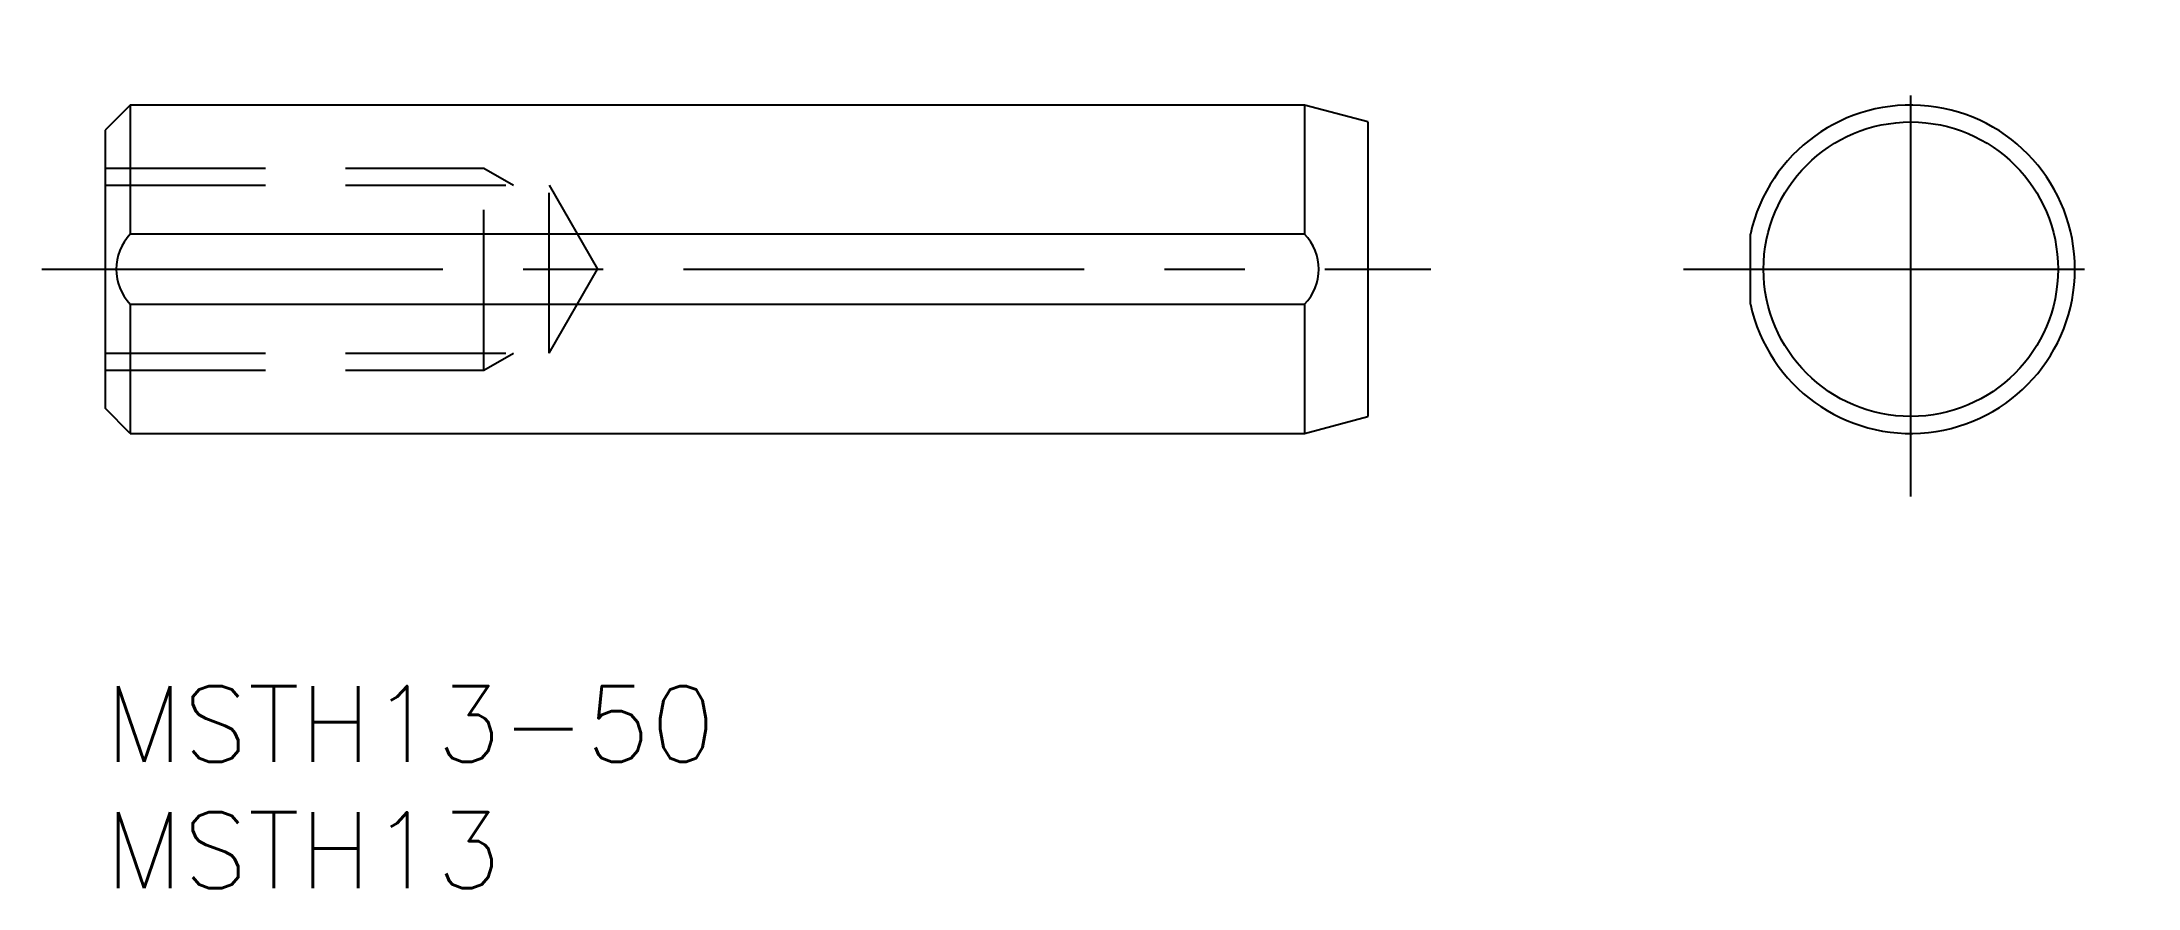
# Model space of a CAD drawing. Extents: x -2.5 to 80.5, y -8 to 25.5.
import ezdxf

# ---------------------------------------------------------------- set-up
doc = ezdxf.new("R2010")
doc.units = 0
doc.header["$LTSCALE"] = 0.5
doc.linetypes.add('CENTER', pattern=[50.8, 31.75, -6.35, 6.35, -6.35])
doc.linetypes.add('DASHED', pattern=[19.05, 12.7, -6.35])
for name, color, linetype in [('MSM_CENTER', 1, 'CENTER'), ('MSM_CONTINUOUS', 7, 'CONTINUOUS'), ('MSM_DASHED', 4, 'DASHED'), ('MSM_PART_NUMBER', 7, 'CONTINUOUS')]:
    doc.layers.add(name, color=color, linetype=linetype)
doc.styles.get("Standard").update_dxf_attribs({"font": 'txt.shx', "height": 3, "bigfont": 'bigfont.shx'})

# ---------------------------------------------------------------- blocks, each defined once
blk = doc.blocks.new('*U2')
at = {"layer": 'MSM_PART_NUMBER'}
blk.add_text('MSTH13-50', height=3, dxfattribs=at).set_placement((0, -3))
blk = doc.blocks.new('*U3')
at = {"layer": 'MSM_PART_NUMBER'}
blk.add_text('MSTH13', height=3, dxfattribs=at).set_placement((0, -8))

msp = doc.modelspace()

# ---------------------------------------------------------------- linework, layer by layer
at = {"layer": 'MSM_CENTER'}
for p, q in [((71.5, 7.5), (71.5, 25.5)), ((-2.5, 16.5), (52.5, 16.5)), ((62.5, 16.5), (80.5, 16.5))]:
    msp.add_line(p, q, dxfattribs=at)
at = {"layer": 'MSM_CONTINUOUS'}
for p, q in [((1, 23), (0, 22)), ((47.5, 23), (1, 23)), ((1, 23), (1, 17.888)), ((50, 22.33), (47.5, 23)), ((47.5, 23), (47.5, 17.888)), ((0, 22), (0, 11)), ((50, 22.33), (50, 10.67)), ((47.5, 17.888), (1, 17.888)), ((65.15, 15.112), (65.15, 17.888)), ((1, 15.112), (47.5, 15.112)), ((1, 15.112), (1, 10)), ((47.5, 15.112), (47.5, 10)), ((1, 10), (0, 11)), ((1, 10), (47.5, 10)), ((47.5, 10), (50, 10.67))]:
    msp.add_line(p, q, dxfattribs=at)
msp.add_circle((71.5, 16.5), 5.83, dxfattribs=at)
for centre, radius, start, end in [((71.5, 16.5), 6.5, 192.3329, 167.6671), ((2.444, 16.5), 2.003, 136.13108, 223.86892), ((46.053, 16.5), 2.005, 316.17953, 43.82047)]:
    msp.add_arc(centre, radius, start, end, dxfattribs=at)
at = {"layer": 'MSM_DASHED'}
for p, q in [((0, 20.5), (15, 20.5)), ((15, 12.5), (15, 20.5)), ((15, 20.5), (16.172, 19.823)), ((0, 19.823), (17.581, 19.823)), ((17.581, 13.176), (17.581, 19.823)), ((17.581, 19.823), (19.5, 16.5)), ((17.581, 13.176), (19.5, 16.5)), ((0, 13.176), (17.581, 13.176)), ((0, 12.5), (15, 12.5)), ((15, 12.5), (16.172, 13.176))]:
    msp.add_line(p, q, dxfattribs=at)

# ---------------------------------------------------------------- block references
at = {"layer": 'MSM_CONTINUOUS'}
for name in ['*U2', '*U3']:
    msp.add_blockref(name, (0, 0), dxfattribs=at)

doc.saveas('drawing.dxf')
